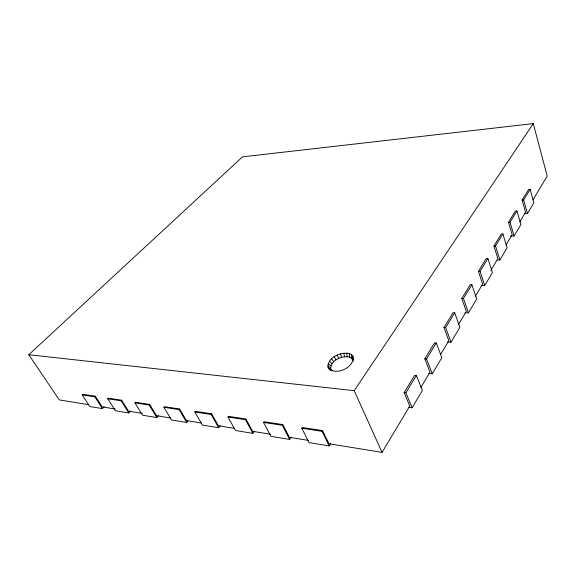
<?xml version="1.0" encoding="UTF-8"?>
<svg xmlns="http://www.w3.org/2000/svg" width="576" height="576" viewBox="0 0 576 576"><rect width="100%" height="100%" fill="white"/><g stroke="black" fill="none" stroke-linecap="round" stroke-linejoin="round"><path stroke-width="0.86" d="M353.527 358.373L352.858 361.274L352.426 359.525L351.266 358.114L349.459 357.149L349.596 353.642C340.87 351.482 326.894 357.53 328.09 367.819C335.47 376.38 354.917 367.596 353.023 356.357L351.684 354.744L349.596 353.642M351.266 358.114L351.684 354.744M352.426 359.525L353.023 356.357M329.35 369.49L331.949 370.886L330.854 369.439C329.753 360.518 341.899 355.234 349.459 357.149M408.571 407.34L412.085 407.765L422.374 390.442L416.39 375.509L414.662 375.35L404.122 392.544L409.73 406.073L382.054 452.376L328.982 443.743L322.538 430.582L302.299 427.522L301.802 428.234L309.046 442.613L329.206 445.925L330.682 443.678M428.746 373.457L432.281 373.766L441.821 357.71L436.27 342.979L434.57 342.878L424.807 358.805L430.006 372.154L420.962 387.274M447.458 342.014L451.015 342.23L459.878 327.305L454.716 312.79L453.053 312.732L443.981 327.528L448.812 340.682L440.503 354.586M464.861 312.768L468.439 312.89L476.705 298.98L471.888 284.688L470.261 284.666L461.808 298.447L466.308 311.407L458.626 324.274M481.183 285.487L484.69 285.53L492.415 272.534L487.908 258.466L486.317 258.48L478.426 271.354L482.63 284.105L475.502 296.035M497.232 259.978L499.889 259.956L507.118 247.781L502.891 233.942L501.336 233.986L493.949 246.031L497.887 258.588L490.824 270.396M510.552 236.088L514.116 235.994L520.906 224.575L516.938 210.96L515.405 211.025L508.486 222.322L512.179 234.677L506.023 244.973M524.858 213.617L527.479 213.502L533.858 202.766L530.129 189.367L528.631 189.468L522.122 200.081L525.593 212.227L519.869 221.803M532.922 199.973L547.2 176.083L533.275 123.624L242.503 156.845L28.8 354.73L59.278 399.902L88.74 404.69M412.085 407.765L405.871 392.731L416.39 375.509M432.281 373.766L426.521 358.934L436.27 342.979M451.015 342.23L445.658 327.607L454.716 312.79M468.439 312.89L463.45 298.49L471.888 284.688M484.69 285.53L480.031 271.354L487.908 258.466M499.889 259.956L495.526 246.002L502.891 233.942M514.116 235.994L510.026 222.264L516.938 210.96M527.479 213.502L523.634 199.994L530.129 189.367M382.054 452.376L354.218 390.672L533.275 123.624M329.206 445.925L322.049 431.316L322.538 430.582M308.822 440.467L289.404 437.314L282.816 424.577L264.046 421.74L263.534 422.424L270.922 436.334L289.634 439.416L291.154 437.263M263.534 422.424L282.312 425.275L282.816 424.577M270.691 434.268L252.648 431.338L245.952 419.004L228.492 416.362L227.974 417.017L235.469 430.502L252.878 433.368L254.47 431.244M227.974 417.017L245.434 419.674L245.952 419.004M234.346 428.364L218.419 425.772L211.644 413.813L195.365 411.35L194.839 411.984L202.406 425.059L218.65 427.738L220.306 425.642M194.839 411.984L211.118 414.461L211.644 413.813M201.298 422.986L186.466 420.574L179.633 408.974L164.419 406.67L163.894 407.282L171.504 419.976L186.696 422.474L187.841 421.092M163.894 407.282L179.107 409.594L179.633 408.974M170.402 417.967L156.564 415.714L149.695 404.446L135.446 402.293L134.921 402.876L142.56 415.21L156.802 417.557L158.53 415.562M134.921 402.876L149.17 405.043L149.695 404.446M142.322 413.402L128.527 411.156L121.644 400.205L108.274 398.182L107.741 398.75L115.394 410.738L128.765 412.942L130.55 410.962M107.741 398.75L121.118 400.781L121.644 400.205M115.157 408.982L102.182 406.879L95.306 396.223L82.728 394.322L82.195 394.87L89.842 406.534L102.42 408.607L104.263 406.634M82.195 394.87L94.774 396.778L95.306 396.223M522.122 200.081L523.634 199.994M508.486 222.322L510.026 222.264M493.949 246.031L495.526 246.002M478.426 271.354L480.031 271.354M461.808 298.447L463.45 298.49M443.981 327.528L445.658 327.607M424.807 358.805L426.521 358.934M404.122 392.544L405.871 392.731M28.8 354.73L354.218 390.672M301.802 428.234L322.049 431.316M328.09 367.819L330.854 369.439M327.686 365.774L330.494 367.668M328.162 363.499L330.89 365.688M329.465 361.138L332.014 363.636M331.51 358.855L333.785 361.656M94.774 396.778L102.42 408.607M121.118 400.781L128.765 412.942M334.152 356.803L336.074 359.87M149.17 405.043L156.802 417.557M179.107 409.594L186.696 422.474M211.118 414.461L218.65 427.738M245.434 419.674L252.878 433.368M282.312 425.275L289.634 439.416M337.226 355.104L338.731 358.394M340.517 353.88L341.59 357.336M343.822 353.196L344.455 356.753M346.918 353.117L347.141 356.688"/></g></svg>
